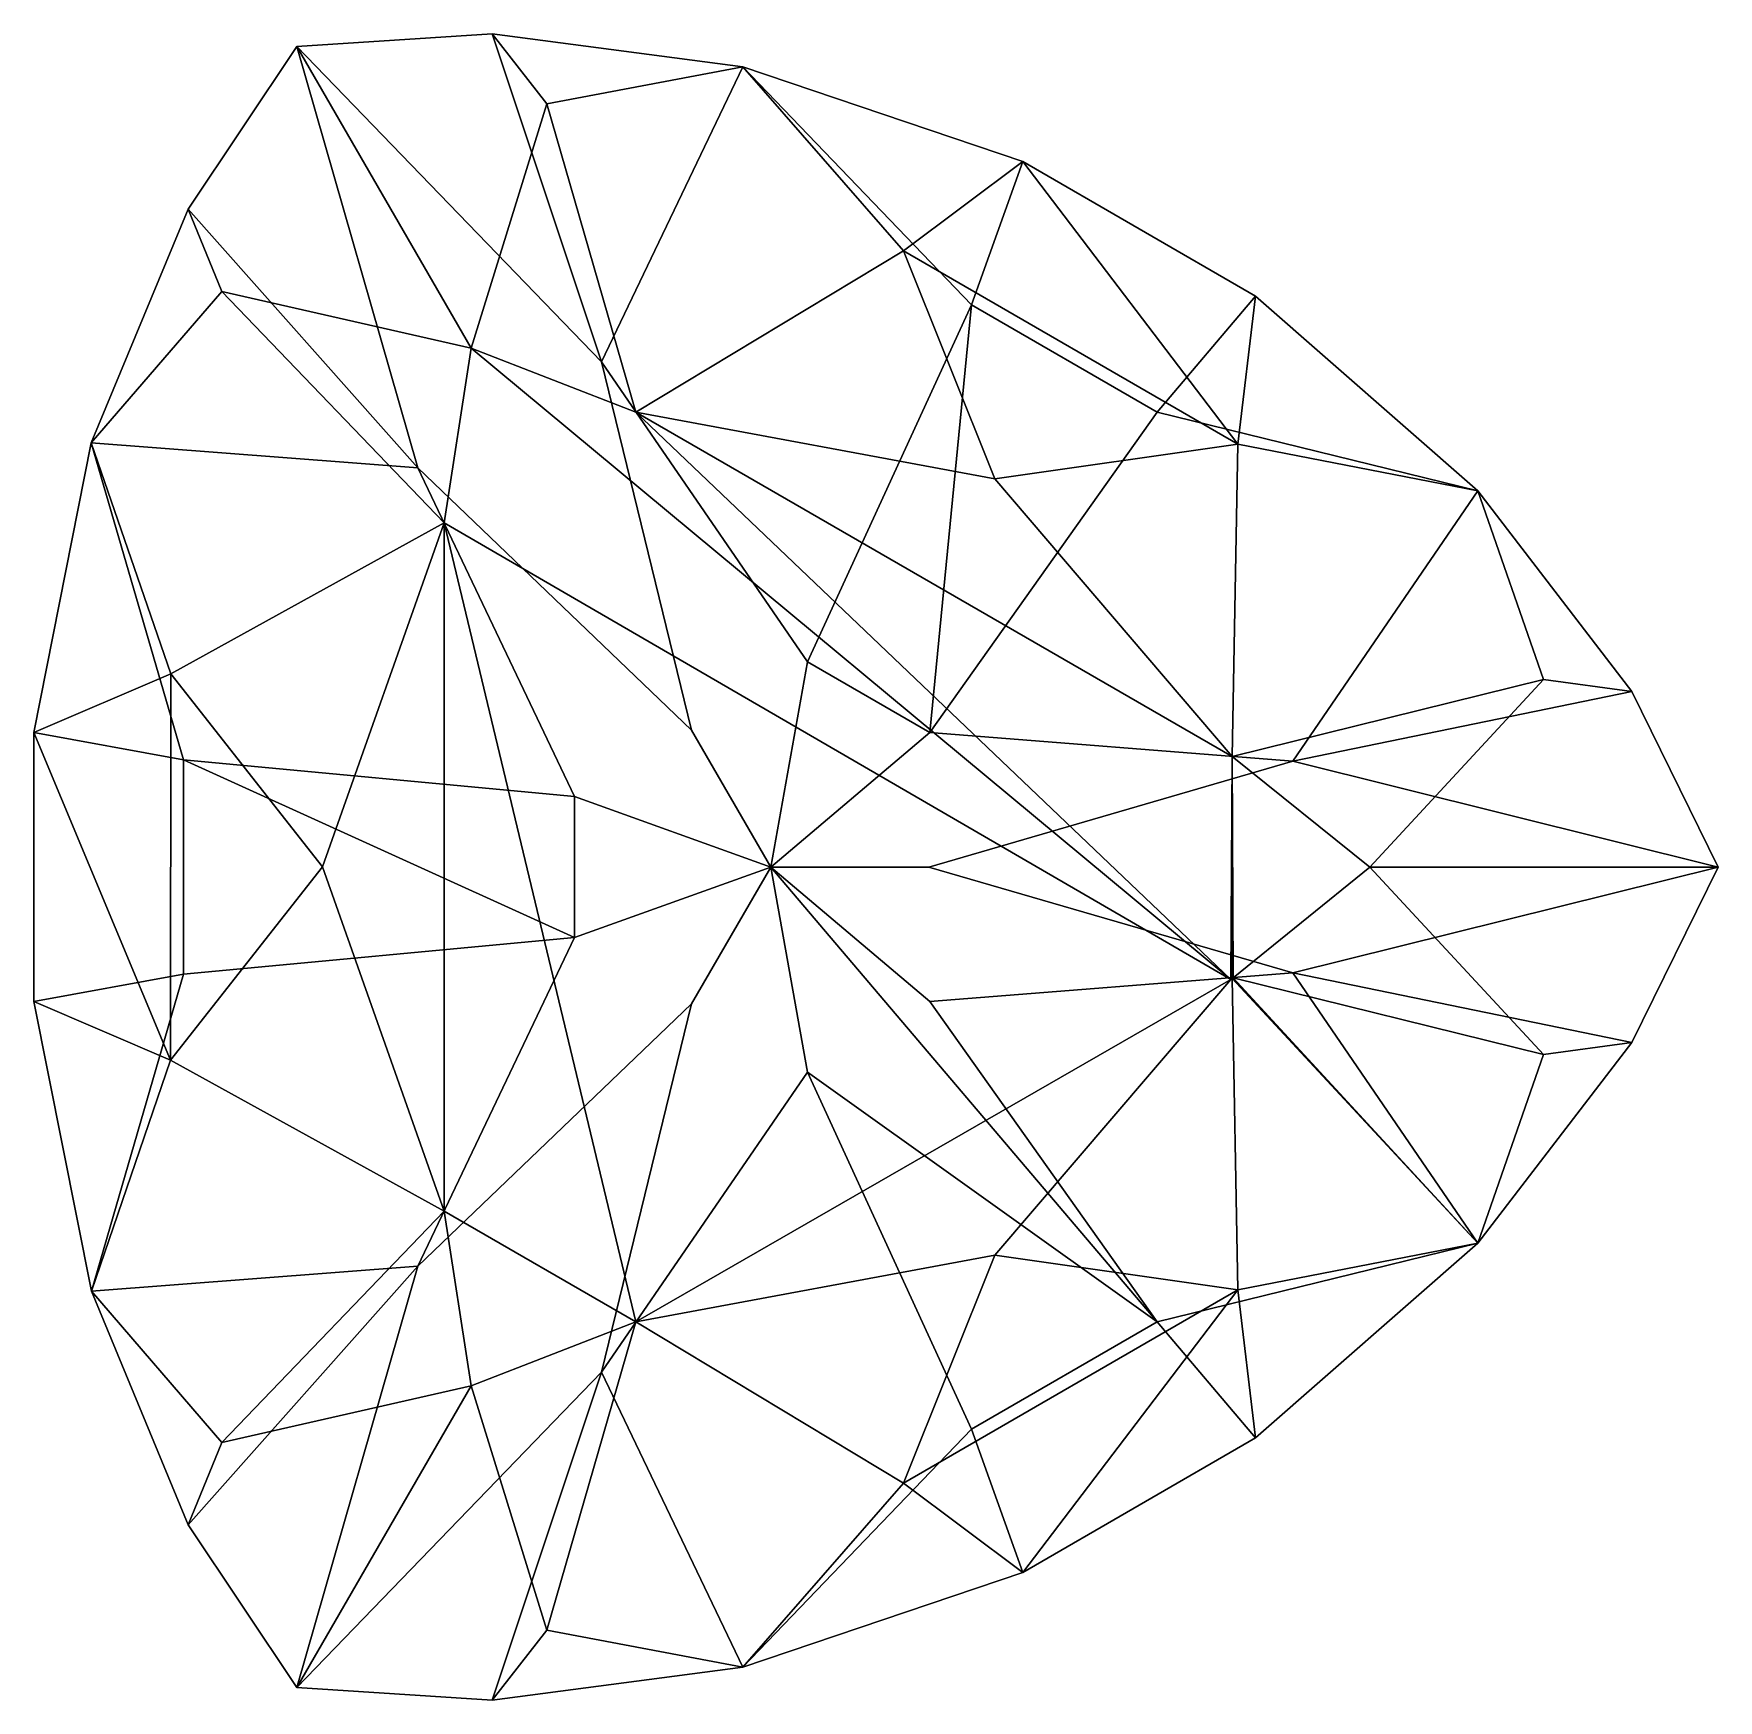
# Model space of a CAD drawing. Extents: x 0.19 to 1.28, y -0.54 to 0.54.
import ezdxf

# ---------------------------------------------------------------- set-up
doc = ezdxf.new("R2010")
doc.units = 0
doc.layers.add('Cube116', color=15, linetype='CONTINUOUS')

msp = doc.modelspace()

# ---------------------------------------------------------------- linework, layer by layer
at = {"layer": 'Cube116', "color": 0}
for points in [[(0.559915, 0.326904, -0.340957), (0.489291, 0.539351, -0.140433), (0.362878, 0.531064, -0.118258)], [(0.489291, 0.539351, -0.128032), (0.362878, 0.531064, -0.107543), (0.362878, 0.531064, -0.118258), (0.489291, 0.539351, -0.140433)], [(0.489291, 0.539351, -0.128032), (0.524558, 0.493896, -0.104996), (0.475591, 0.335828, -0.00001), (0.362878, 0.531064, -0.107543)], [(0.651519, 0.517994, -0.169993), (0.489291, 0.539351, -0.140433), (0.559915, 0.326904, -0.340957)], [(0.489291, 0.539351, -0.128032), (0.489291, 0.539351, -0.140433), (0.651519, 0.517994, -0.169993), (0.651519, 0.517994, -0.151224)], [(0.651519, 0.517994, -0.151224), (0.524558, 0.493896, -0.104996), (0.489291, 0.539351, -0.128032)], [(0.362878, 0.531064, -0.107543), (0.292494, 0.42573, -0.128032), (0.292494, 0.42573, -0.140433), (0.362878, 0.531064, -0.118258)], [(0.441169, 0.258342, -0.34096), (0.362878, 0.531064, -0.118258), (0.292494, 0.42573, -0.140433)], [(0.362878, 0.531064, -0.107543), (0.475591, 0.335828, -0.00001), (0.314225, 0.372464, -0.104997), (0.292494, 0.42573, -0.128032)], [(0.441169, 0.258342, -0.34096), (0.618296, 0.088666, -0.529673), (0.559915, 0.326904, -0.340957), (0.362878, 0.531064, -0.118258)], [(0.755405, 0.398734, -0.104999), (0.582191, 0.294481, 0.000122), (0.524558, 0.493896, -0.104996), (0.651519, 0.517994, -0.151224)], [(0.651519, 0.517994, -0.169993), (0.559915, 0.326904, -0.340957), (0.693371, 0.132687, -0.49919), (0.799437, 0.363792, -0.295341)], [(0.799437, 0.363792, -0.295341), (0.832565, 0.456537, -0.204995), (0.651519, 0.517994, -0.169993)], [(0.651519, 0.517994, -0.169993), (0.832565, 0.456537, -0.204995), (0.832565, 0.456537, -0.184809), (0.651519, 0.517994, -0.151224)], [(0.651519, 0.517994, -0.151224), (0.832565, 0.456537, -0.184809), (0.755405, 0.398734, -0.104999)], [(0.475591, 0.335828, -0.00001), (0.524558, 0.493896, -0.104996), (0.582191, 0.294481, 0.000122)], [(0.755405, 0.398734, -0.104999), (0.832565, 0.456537, -0.184809), (0.971843, 0.273773, -0.104998)], [(0.983324, 0.369497, -0.204995), (0.832565, 0.456537, -0.204995), (0.799437, 0.363792, -0.295341), (0.919566, 0.29443, -0.295345)], [(0.832565, 0.456537, -0.204995), (0.983324, 0.369497, -0.204995), (0.983324, 0.369497, -0.18481), (0.832565, 0.456537, -0.184809)], [(0.832565, 0.456537, -0.184809), (0.983324, 0.369497, -0.18481), (0.971843, 0.273773, -0.104998)], [(0.229876, 0.274557, -0.151224), (0.229876, 0.274557, -0.169993), (0.292494, 0.42573, -0.140433), (0.292494, 0.42573, -0.128032)], [(0.441169, 0.258342, -0.34096), (0.292494, 0.42573, -0.140433), (0.229876, 0.274557, -0.169993)], [(0.314225, 0.372464, -0.104997), (0.229876, 0.274557, -0.151224), (0.292494, 0.42573, -0.128032)], [(0.814486, 0.251144, -0.038536), (0.582191, 0.294481, 0.000122), (0.755405, 0.398734, -0.104999)], [(0.814486, 0.251144, -0.038536), (0.755405, 0.398734, -0.104999), (0.971843, 0.273773, -0.104998)], [(0.458103, 0.222845, 0.00007), (0.281214, 0.124959, -0.104999), (0.229876, 0.274557, -0.151224), (0.314225, 0.372464, -0.104997)], [(0.458103, 0.222845, 0.00007), (0.314225, 0.372464, -0.104997), (0.475591, 0.335828, -0.00001)], [(0.693371, 0.132687, -0.49919), (0.77246, 0.087025, -0.49919), (0.799437, 0.363792, -0.295341)], [(0.77246, 0.087025, -0.49919), (0.919566, 0.29443, -0.295345), (0.799437, 0.363792, -0.295341)], [(1.127071, 0.243435, -0.169993), (0.983324, 0.369497, -0.204995), (0.919566, 0.29443, -0.295345)], [(0.971843, 0.273773, -0.104998), (0.983324, 0.369497, -0.18481), (1.127071, 0.243435, -0.151224)], [(0.983324, 0.369497, -0.204995), (1.127071, 0.243435, -0.169993), (1.127071, 0.243435, -0.151224), (0.983324, 0.369497, -0.18481)], [(0.458103, 0.222845, 0.00007), (0.475591, 0.335828, -0.00001), (0.967154, -0.072845, -0.000001)], [(0.475591, 0.335828, -0.00001), (0.582191, 0.294481, 0.000122), (0.967154, -0.072845, -0.000001)], [(0.559915, 0.326904, -0.340957), (0.618296, 0.088666, -0.529673), (0.669489, -0.000002, -0.601415), (0.693371, 0.132687, -0.49919)], [(0.582191, 0.294481, 0.000122), (0.814486, 0.251144, -0.038536), (0.968192, 0.071626)], [(0.582191, 0.294481, 0.000122), (0.968192, 0.071626), (0.967154, -0.072845, -0.000001)], [(1.007381, 0.068558, -0.340959), (1.127071, 0.243435, -0.169993), (0.919566, 0.29443, -0.295345), (0.77246, 0.087025, -0.49919)], [(0.192576, 0.087039, -0.204994), (0.229876, 0.274557, -0.169993), (0.229876, 0.274557, -0.151224), (0.192576, 0.087039, -0.18481)], [(0.229876, 0.274557, -0.169993), (0.192576, 0.087039, -0.204994), (0.289467, 0.069356, -0.295347)], [(0.192576, 0.087039, -0.18481), (0.229876, 0.274557, -0.151224), (0.281214, 0.124959, -0.104999)], [(0.441169, 0.258342, -0.34096), (0.229876, 0.274557, -0.169993), (0.289467, 0.069356, -0.295347), (0.542632, 0.045662, -0.499186)], [(0.971843, 0.273773, -0.104998), (0.968192, 0.071626), (0.814486, 0.251144, -0.038536)], [(0.968192, 0.071626), (0.971843, 0.273773, -0.104998), (1.127071, 0.243435, -0.151224), (1.169686, 0.121433, -0.104997)], [(0.618296, 0.088666, -0.529673), (0.441169, 0.258342, -0.34096), (0.542632, 0.045662, -0.499186), (0.669489, -0.000002, -0.601415)], [(1.007381, 0.068558, -0.340959), (1.226681, 0.11362, -0.140433), (1.127071, 0.243435, -0.169993)], [(1.127071, 0.243435, -0.151224), (1.127071, 0.243435, -0.169993), (1.226681, 0.11362, -0.140433), (1.226681, 0.11362, -0.128032)], [(1.226681, 0.11362, -0.128032), (1.169686, 0.121433, -0.104997), (1.127071, 0.243435, -0.151224)], [(0.281214, 0.124959, -0.104999), (0.458103, 0.222845, 0.00007), (0.379489, 0.000001, -0.038538)], [(0.458108, -0.222846, 0.000016), (0.379489, 0.000001, -0.038538), (0.458103, 0.222845, 0.00007)], [(0.582188, -0.294482, 0.000178), (0.458103, 0.222845, 0.00007), (0.967154, -0.072845, -0.000001)], [(0.458108, -0.222846, 0.000016), (0.458103, 0.222845, 0.00007), (0.582188, -0.294482, 0.000178)], [(0.669489, -0.000002, -0.601415), (0.77246, 0.087025, -0.49919), (0.693371, 0.132687, -0.49919)], [(0.281213, -0.124967, -0.105), (0.192576, 0.087039, -0.18481), (0.281214, 0.124959, -0.104999)], [(0.379489, 0.000001, -0.038538), (0.281213, -0.124967, -0.105), (0.281214, 0.124959, -0.104999)], [(0.968192, 0.071626), (1.169686, 0.121433, -0.104997), (1.057279, -0.000005, 0.000058)], [(1.28271, -0.000001, -0.107543), (1.057279, -0.000005, 0.000058), (1.169686, 0.121433, -0.104997), (1.226681, 0.11362, -0.128032)], [(1.007381, 0.068558, -0.340959), (1.28271, -0.000001, -0.118259), (1.226681, 0.11362, -0.140433)], [(1.28271, -0.000001, -0.107543), (1.226681, 0.11362, -0.128032), (1.226681, 0.11362, -0.140433), (1.28271, -0.000001, -0.118259)], [(0.192576, -0.087042, -0.204994), (0.192576, 0.087039, -0.204994), (0.192576, 0.087039, -0.18481), (0.192576, -0.087042, -0.18481)], [(0.192576, 0.087039, -0.204994), (0.192576, -0.087042, -0.204994), (0.289473, -0.069358, -0.295352), (0.289467, 0.069356, -0.295347)], [(0.192576, -0.087042, -0.18481), (0.192576, 0.087039, -0.18481), (0.281213, -0.124967, -0.105)], [(0.771873, -0.000001, -0.529673), (1.007381, 0.068558, -0.340959), (0.77246, 0.087025, -0.49919), (0.669489, -0.000002, -0.601415)], [(0.289467, 0.069356, -0.295347), (0.542632, -0.045666, -0.499186), (0.542632, 0.045662, -0.499186)], [(0.289473, -0.069358, -0.295352), (0.542632, -0.045666, -0.499186), (0.289467, 0.069356, -0.295347)], [(1.007381, 0.068558, -0.340959), (0.771873, -0.000001, -0.529673), (1.007379, -0.068559, -0.340961), (1.28271, -0.000001, -0.118259)], [(0.967154, -0.072845, -0.000001), (0.968192, 0.071626), (0.968193, -0.072141, -0.000001)], [(0.968682, -0.071764, -0.000001), (0.968192, 0.071626), (1.057279, -0.000005, 0.000058)], [(0.968193, -0.072141, -0.000001), (0.968192, 0.071626), (0.968682, -0.071764, -0.000001)], [(0.542632, -0.045666, -0.499186), (0.669489, -0.000002, -0.601415), (0.542632, 0.045662, -0.499186)], [(0.379489, 0.000001, -0.038538), (0.458108, -0.222846, 0.000016), (0.281213, -0.124967, -0.105)], [(0.441172, -0.258341, -0.340963), (0.618297, -0.088671, -0.529672), (0.669489, -0.000002, -0.601415), (0.542632, -0.045666, -0.499186)], [(0.618297, -0.088671, -0.529672), (0.559919, -0.326901, -0.340962), (0.69337, -0.132689, -0.499191), (0.669489, -0.000002, -0.601415)], [(1.007379, -0.068559, -0.340961), (0.771873, -0.000001, -0.529673), (0.669489, -0.000002, -0.601415), (0.772459, -0.087027, -0.499191)], [(0.669489, -0.000002, -0.601415), (0.919567, -0.294431, -0.295346), (0.772459, -0.087027, -0.499191)], [(0.69337, -0.132689, -0.499191), (0.919567, -0.294431, -0.295346), (0.669489, -0.000002, -0.601415)], [(1.057279, -0.000005, 0.000058), (1.169685, -0.121434, -0.104995), (0.968682, -0.071764, -0.000001)], [(1.007379, -0.068559, -0.340961), (1.226681, -0.113621, -0.140433), (1.28271, -0.000001, -0.118259)], [(1.226681, -0.113621, -0.128031), (1.169685, -0.121434, -0.104995), (1.057279, -0.000005, 0.000058), (1.28271, -0.000001, -0.107543)], [(1.226681, -0.113621, -0.128031), (1.28271, -0.000001, -0.107543), (1.28271, -0.000001, -0.118259), (1.226681, -0.113621, -0.140433)], [(0.229877, -0.274561, -0.169993), (0.441172, -0.258341, -0.340963), (0.542632, -0.045666, -0.499186), (0.289473, -0.069358, -0.295352)], [(0.289473, -0.069358, -0.295352), (0.192576, -0.087042, -0.204994), (0.229877, -0.274561, -0.169993)], [(0.967154, -0.072845, -0.000001), (0.81449, -0.251149, -0.038538), (0.582188, -0.294482, 0.000178)], [(1.127072, -0.243436, -0.169992), (1.007379, -0.068559, -0.340961), (0.772459, -0.087027, -0.499191), (0.919567, -0.294431, -0.295346)], [(0.968193, -0.072141, -0.000001), (0.971845, -0.273775, -0.104998), (0.81449, -0.251149, -0.038538), (0.967154, -0.072845, -0.000001)], [(0.968193, -0.072141, -0.000001), (0.968682, -0.071764, -0.000001), (1.127072, -0.243436, -0.151224)], [(0.971845, -0.273775, -0.104998), (0.968193, -0.072141, -0.000001), (1.127072, -0.243436, -0.151224)], [(0.968682, -0.071764, -0.000001), (1.169685, -0.121434, -0.104995), (1.127072, -0.243436, -0.151224)], [(1.127072, -0.243436, -0.169992), (1.226681, -0.113621, -0.140433), (1.007379, -0.068559, -0.340961)], [(0.229877, -0.274561, -0.169993), (0.192576, -0.087042, -0.204994), (0.192576, -0.087042, -0.18481), (0.229877, -0.274561, -0.151224)], [(0.229877, -0.274561, -0.151224), (0.192576, -0.087042, -0.18481), (0.281213, -0.124967, -0.105)], [(0.559919, -0.326901, -0.340962), (0.618297, -0.088671, -0.529672), (0.441172, -0.258341, -0.340963), (0.362878, -0.531067, -0.118258)], [(1.226681, -0.113621, -0.128031), (1.226681, -0.113621, -0.140433), (1.127072, -0.243436, -0.169992), (1.127072, -0.243436, -0.151224)], [(1.169685, -0.121434, -0.104995), (1.226681, -0.113621, -0.128031), (1.127072, -0.243436, -0.151224)], [(0.281213, -0.124967, -0.105), (0.458108, -0.222846, 0.000016), (0.314224, -0.372467, -0.104998), (0.229877, -0.274561, -0.151224)], [(0.559919, -0.326901, -0.340962), (0.651521, -0.517996, -0.169993), (0.799435, -0.363786, -0.295349), (0.69337, -0.132689, -0.499191)], [(0.799435, -0.363786, -0.295349), (0.919567, -0.294431, -0.295346), (0.69337, -0.132689, -0.499191)], [(0.475597, -0.335828, -0.000064), (0.314224, -0.372467, -0.104998), (0.458108, -0.222846, 0.000016)], [(0.475597, -0.335828, -0.000064), (0.458108, -0.222846, 0.000016), (0.582188, -0.294482, 0.000178)], [(0.919567, -0.294431, -0.295346), (0.983325, -0.369498, -0.204995), (1.127072, -0.243436, -0.169992)], [(0.983325, -0.369498, -0.184809), (0.971845, -0.273775, -0.104998), (1.127072, -0.243436, -0.151224)], [(1.127072, -0.243436, -0.169992), (0.983325, -0.369498, -0.204995), (0.983325, -0.369498, -0.184809), (1.127072, -0.243436, -0.151224)], [(0.229877, -0.274561, -0.169993), (0.292494, -0.425732, -0.140433), (0.441172, -0.258341, -0.340963)], [(0.441172, -0.258341, -0.340963), (0.292494, -0.425732, -0.140433), (0.362878, -0.531067, -0.118258)], [(0.755407, -0.398735, -0.104998), (0.582188, -0.294482, 0.000178), (0.81449, -0.251149, -0.038538)], [(0.971845, -0.273775, -0.104998), (0.755407, -0.398735, -0.104998), (0.81449, -0.251149, -0.038538)], [(0.292494, -0.425732, -0.128032), (0.292494, -0.425732, -0.140433), (0.229877, -0.274561, -0.169993), (0.229877, -0.274561, -0.151224)], [(0.229877, -0.274561, -0.151224), (0.314224, -0.372467, -0.104998), (0.292494, -0.425732, -0.128032)], [(0.755407, -0.398735, -0.104998), (0.971845, -0.273775, -0.104998), (0.832566, -0.456539, -0.184809)], [(0.832566, -0.456539, -0.184809), (0.971845, -0.273775, -0.104998), (0.983325, -0.369498, -0.184809)], [(0.582188, -0.294482, 0.000178), (0.524558, -0.4939, -0.104996), (0.475597, -0.335828, -0.000064)], [(0.582188, -0.294482, 0.000178), (0.755407, -0.398735, -0.104998), (0.651521, -0.517996, -0.151224), (0.524558, -0.4939, -0.104996)], [(0.832566, -0.456539, -0.204995), (0.983325, -0.369498, -0.204995), (0.919567, -0.294431, -0.295346), (0.799435, -0.363786, -0.295349)], [(0.559919, -0.326901, -0.340962), (0.362878, -0.531067, -0.118258), (0.489294, -0.539353, -0.140434)], [(0.559919, -0.326901, -0.340962), (0.489294, -0.539353, -0.140434), (0.651521, -0.517996, -0.169993)], [(0.292494, -0.425732, -0.128032), (0.314224, -0.372467, -0.104998), (0.475597, -0.335828, -0.000064), (0.362878, -0.531067, -0.107543)], [(0.362878, -0.531067, -0.107543), (0.475597, -0.335828, -0.000064), (0.524558, -0.4939, -0.104996), (0.489294, -0.539353, -0.128032)], [(0.651521, -0.517996, -0.169993), (0.832566, -0.456539, -0.204995), (0.799435, -0.363786, -0.295349)], [(0.983325, -0.369498, -0.204995), (0.832566, -0.456539, -0.204995), (0.832566, -0.456539, -0.184809), (0.983325, -0.369498, -0.184809)], [(0.651521, -0.517996, -0.151224), (0.755407, -0.398735, -0.104998), (0.832566, -0.456539, -0.184809)], [(0.292494, -0.425732, -0.128032), (0.362878, -0.531067, -0.107543), (0.362878, -0.531067, -0.118258), (0.292494, -0.425732, -0.140433)], [(0.832566, -0.456539, -0.204995), (0.651521, -0.517996, -0.169993), (0.651521, -0.517996, -0.151224), (0.832566, -0.456539, -0.184809)], [(0.489294, -0.539353, -0.128032), (0.524558, -0.4939, -0.104996), (0.651521, -0.517996, -0.151224)], [(0.651521, -0.517996, -0.151224), (0.651521, -0.517996, -0.169993), (0.489294, -0.539353, -0.140434), (0.489294, -0.539353, -0.128032)], [(0.362878, -0.531067, -0.107543), (0.489294, -0.539353, -0.128032), (0.489294, -0.539353, -0.140434), (0.362878, -0.531067, -0.118258)]]:
    msp.add_3dface(points, dxfattribs=at)

doc.saveas('drawing.dxf')
